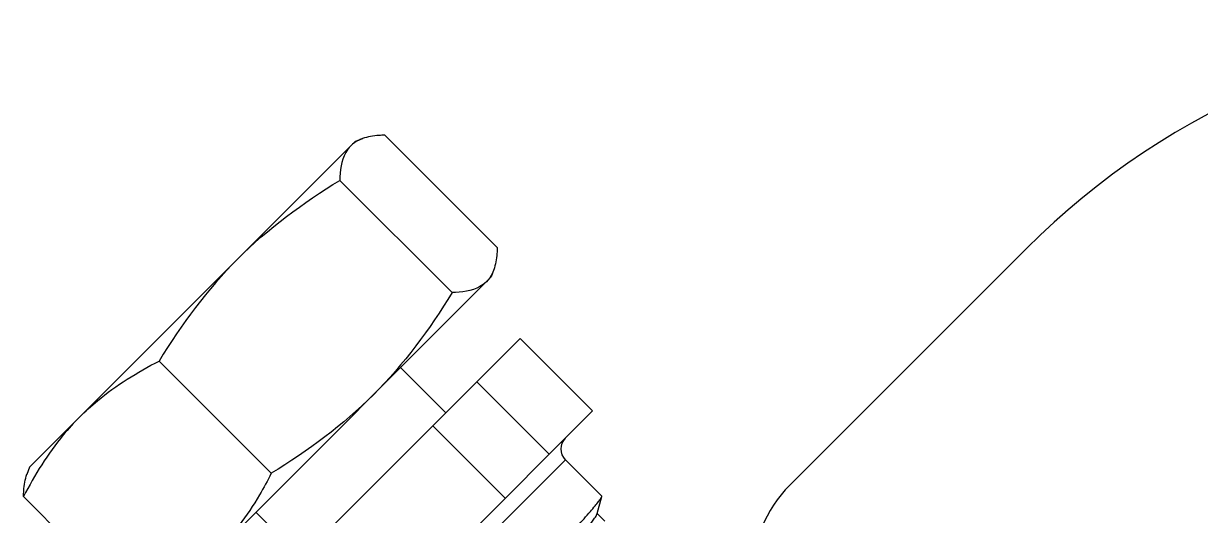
# Model space of a CAD drawing. Extents: x -1396510 to 1250330, y -1892470 to 1623980.
# Drawn here: x -1155048.8 to -1154830, y -61543.1 to -61451.6 of the extents above; entities that cross this region are included whole.
import ezdxf

# ---------------------------------------------------------------- set-up
doc = ezdxf.new("R2010")
doc.units = 0
doc.header["$LTSCALE"] = 1000
doc.header["$MEASUREMENT"] = 0

msp = doc.modelspace()

# ---------------------------------------------------------------- linework, layer by layer
at = {"linetype": 'Continuous'}
for p, q in [((-1154981.62, -61472.37), (-1154960.75, -61493.24)), ((-1154987.12, -61473.5), (-1155047.7, -61534.08)), ((-1154987.12, -61473.5), (-1154985.74, -61473)), ((-1154990.01, -61480.77), (-1154969.14, -61501.64)), ((-1154862.33, -61493.44), (-1154906.33, -61537.44)), ((-1154961.37, -61497.36), (-1154961.87, -61498.74)), ((-1154961.87, -61498.74), (-1155022.46, -61559.32)), ((-1155011.03, -61564.72), (-1154956.47, -61510.17)), ((-1154956.47, -61510.17), (-1154943.01, -61523.63)), ((-1155023.62, -61514.37), (-1155002.75, -61535.24)), ((-1154978.7, -61515.57), (-1154970.29, -61523.98)), ((-1154964.55, -61518.25), (-1154951.09, -61531.71)), ((-1154997.57, -61578.19), (-1154943.01, -61523.63)), ((-1154972.7, -61526.4), (-1154959.24, -61539.86)), ((-1154988.46, -61573.12), (-1154948.07, -61532.73)), ((-1154941.32, -61539.49), (-1154948.07, -61532.73)), ((-1155047.7, -61534.08), (-1155048.2, -61535.46)), ((-1155048.82, -61539.58), (-1155027.95, -61560.45)), ((-1154942.16, -61542.72), (-1154941.31, -61539.58)), ((-1154941.31, -61539.58), (-1154941.32, -61539.49)), ((-1155005.63, -61542.49), (-1154997.21, -61550.91)), ((-1154942.19, -61542.83), (-1154942.16, -61542.72)), ((-1154940.72, -61544.15), (-1154942.16, -61542.72))]:
    msp.add_line(p, q, dxfattribs=at)
for centre, radius, start, end in [((-1154761.36, -61594.41), 142.79, 90.0087, 135.0001), ((-1154946.06, -61530.72), 2.86, 135.0001, 224.9999), ((-1154889.5, -61554.27), 23.8, 135.0001, 224.9999)]:
    msp.add_arc(centre, radius, start, end, dxfattribs=at)
for points, knots in [([(-1154981.62, -61472.37), (-1154982, -61472.38), (-1154983.4, -61472.43), (-1154984.81, -61472.66), (-1154985.77, -61473.01)], [0, 0, 0, 0, 0.270862, 1, 1, 1, 1]), ([(-1154988, -61474.39), (-1154988.36, -61474.74), (-1154989.73, -61476.6), (-1154989.99, -61479), (-1154990.01, -61480.77)], [0, 0, 0, 0, 0.22235, 1, 1, 1, 1]), ([(-1154985.77, -61473.01), (-1154985.99, -61473.09), (-1154986.8, -61473.42), (-1154987.54, -61473.93), (-1154988, -61474.39)], [0, 0, 0, 0, 0.261173, 1, 1, 1, 1]), ([(-1154960.75, -61493.24), (-1154960.75, -61493.62), (-1154960.81, -61495.03), (-1154961.04, -61496.44), (-1154961.39, -61497.4)], [0, 0, 0, 0, 0.270862, 1, 1, 1, 1]), ([(-1154961.39, -61497.4), (-1154961.46, -61497.61), (-1154961.8, -61498.42), (-1154962.3, -61499.17), (-1154962.76, -61499.63)], [0, 0, 0, 0, 0.261173, 1, 1, 1, 1]), ([(-1154962.76, -61499.63), (-1154963.12, -61499.98), (-1154964.97, -61501.35), (-1154967.38, -61501.61), (-1154969.14, -61501.64)], [0, 0, 0, 0, 0.22235, 1, 1, 1, 1]), ([(-1155038.41, -61524.79), (-1155037.35, -61523.73), (-1155032.87, -61519.65), (-1155027.66, -61516.44), (-1155023.62, -61514.37)], [0, 0, 0, 0, 0.248254, 1, 1, 1, 1]), ([(-1155038.41, -61524.79), (-1155039.47, -61525.85), (-1155043.54, -61530.33), (-1155046.76, -61535.53), (-1155048.82, -61539.58)], [0, 0, 0, 0, 0.248254, 1, 1, 1, 1]), ([(-1155048.82, -61539.58), (-1155048.82, -61539.2), (-1155048.76, -61537.8), (-1155048.54, -61536.39), (-1155048.19, -61535.42)], [0, 0, 0, 0, 0.270862, 1, 1, 1, 1]), ([(-1155002.75, -61535.24), (-1155003.44, -61536.6), (-1155006.33, -61541.91), (-1155009.97, -61546.84), (-1155013.16, -61550.03)], [0, 0, 0, 0, 0.25305, 1, 1, 1, 1]), ([(-1154964.98, -61565.91), (-1154962.18, -61562.87), (-1154958.02, -61558.38), (-1154952.64, -61552.56), (-1154949.05, -61548.64), (-1154946.01, -61545.29), (-1154943.9, -61542.91), (-1154942.62, -61541.39), (-1154941.96, -61540.58), (-1154941.55, -61540.01), (-1154941.34, -61539.7), (-1154941.31, -61539.58)], [0, 0, 0, 0, 0.350119, 0.518183, 0.670792, 0.80069, 0.901712, 0.939847, 0.96911, 0.98919, 1, 1, 1, 1]), ([(-1154974.71, -61581.1), (-1154974.75, -61581.05), (-1154974.71, -61580.84), (-1154974.54, -61580.53), (-1154974.21, -61580.02), (-1154973.5, -61579.05), (-1154972.23, -61577.47), (-1154970.31, -61575.2), (-1154967.93, -61572.47), (-1154965.19, -61569.38), (-1154962.19, -61566.03), (-1154958.03, -61561.39), (-1154953.91, -61556.82), (-1154950.02, -61552.45), (-1154947.51, -61549.6), (-1154945.43, -61547.16), (-1154943.81, -61545.23), (-1154942.8, -61543.86), (-1154942.26, -61543.12), (-1154942.19, -61542.83)], [0, 0, 0, 0, 0.003459, 0.010831, 0.022552, 0.038611, 0.0832, 0.143022, 0.215863, 0.299017, 0.389412, 0.483732, 0.670424, 0.756089, 0.83251, 0.897021, 0.947417, 0.982048, 1, 1, 1, 1])]:
    msp.add_open_spline(points, degree=3, knots=knots, dxfattribs=at)
for points in [[(-1155009, -61495.38), (-1155003.35, -61489.74), (-1154996.84, -61484.92), (-1154990.01, -61480.77)], [(-1155009, -61495.38), (-1155014.65, -61501.03), (-1155019.46, -61507.55), (-1155023.62, -61514.37)], [(-1154969.14, -61501.64), (-1154973.3, -61508.46), (-1154978.11, -61514.98), (-1154983.76, -61520.63)], [(-1154983.76, -61520.63), (-1154989.41, -61526.27), (-1154995.93, -61531.09), (-1155002.75, -61535.24)]]:
    msp.add_open_spline(points, degree=3, dxfattribs=at)

doc.saveas('drawing.dxf')
